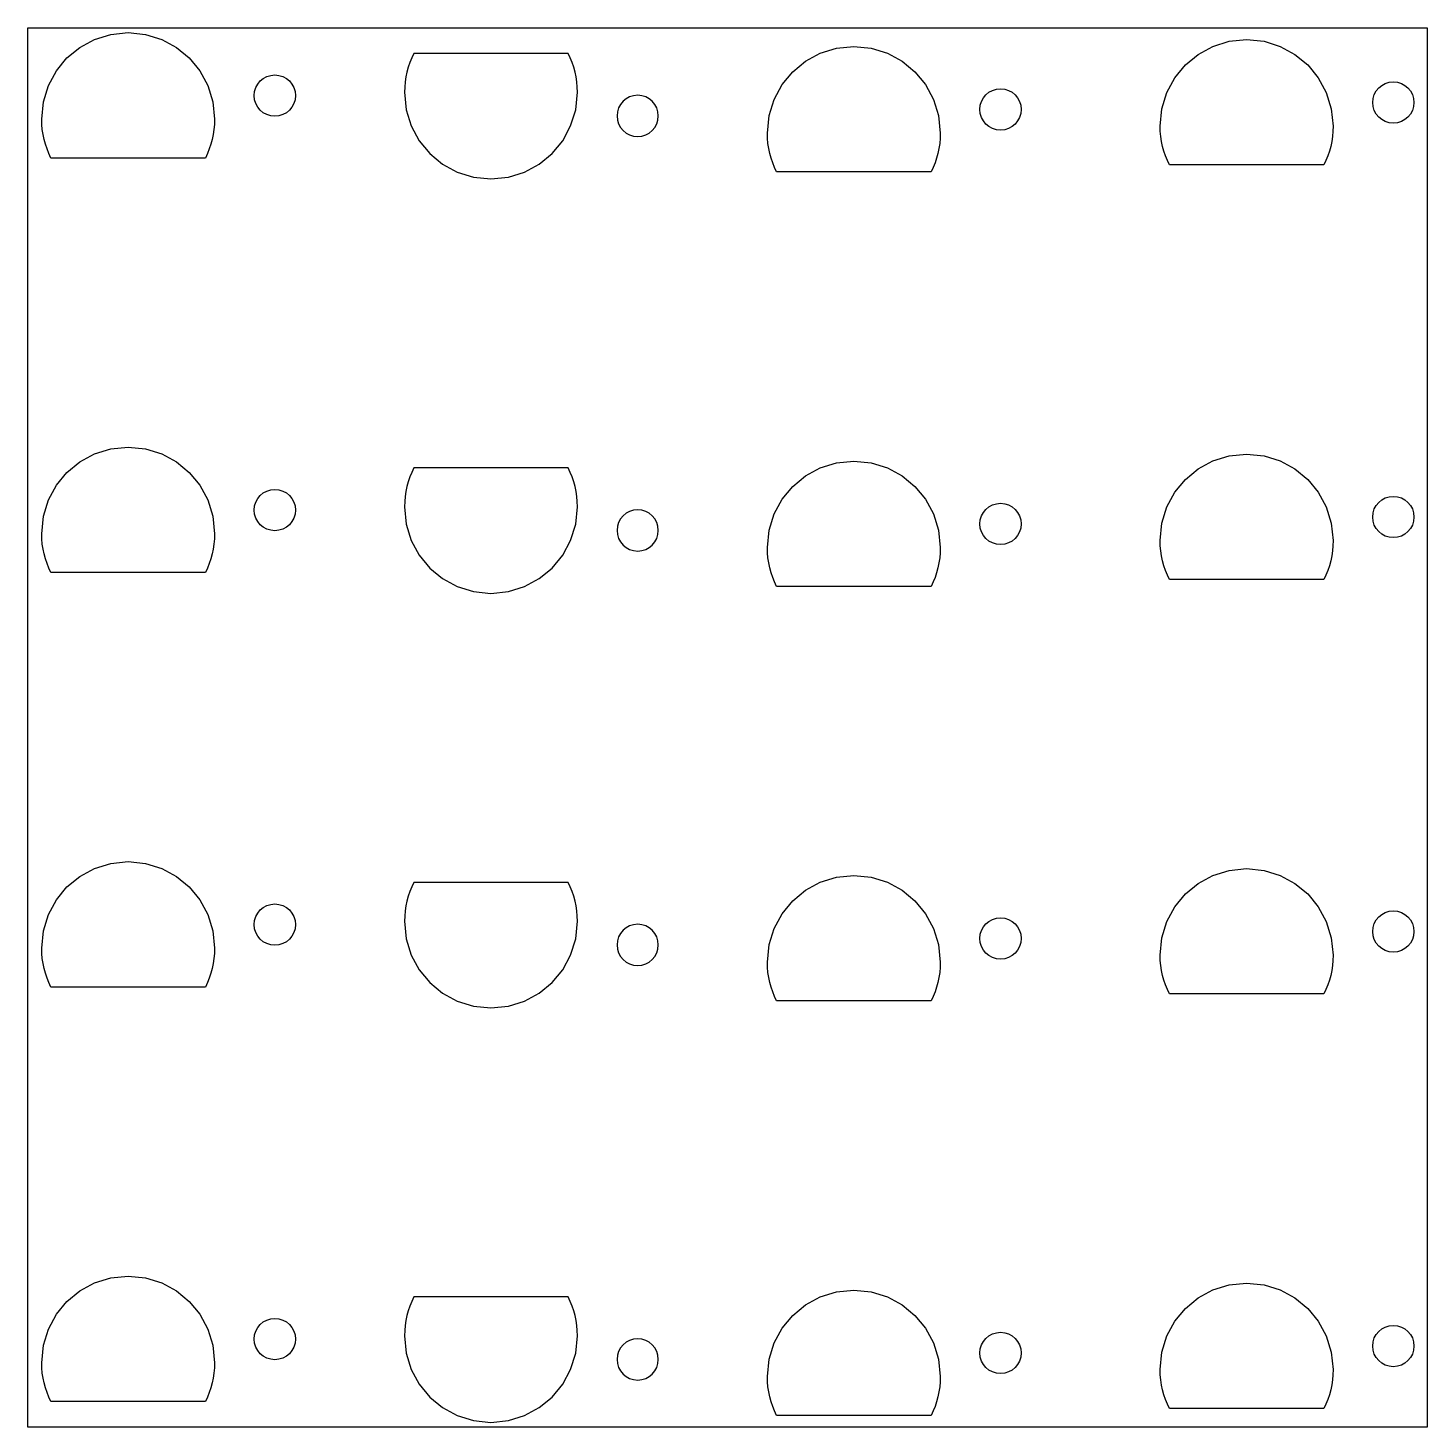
# Model space of a CAD drawing. Extents: x 98 to 298, y 95 to 295.
import ezdxf

# ---------------------------------------------------------------- set-up
doc = ezdxf.new("R2010")
doc.units = 0
doc.layers.get('0').update_dxf_attribs({"linetype": 'CONTINUOUS'})

msp = doc.modelspace()

# ---------------------------------------------------------------- linework, layer by layer
at = {"color": 7}
for points in [[(97.605559, 295.086511), (122.593058, 295.086511), (147.580556, 295.086511), (172.568054, 295.086511), (197.555553, 295.086511), (222.543048, 295.086511), (247.530547, 295.086511), (272.518045, 295.086511), (297.505543, 295.086511), (297.505543, 270.099012), (297.505543, 245.111511), (297.505543, 220.124013), (297.505543, 195.136515), (297.505543, 170.149013), (297.505543, 145.161515), (297.505543, 120.174014), (297.505543, 95.186515), (272.518045, 95.186515), (247.530547, 95.186515), (222.543048, 95.186515), (197.555553, 95.186515), (172.568054, 95.186515), (147.580556, 95.186515), (122.593058, 95.186515), (97.605559, 95.186515), (97.605559, 120.174014), (97.605559, 145.161515), (97.605559, 170.149013), (97.605559, 195.136515), (97.605559, 220.124013), (97.605559, 245.111511), (97.605559, 270.099012), (97.605559, 295.086511)], [(99.561371, 282.057279), (99.812385, 284.549376), (100.532288, 286.870638), (101.671374, 288.971306), (103.179939, 290.801617), (105.008274, 292.311814), (107.106672, 293.452133), (109.425424, 294.172816), (111.91483, 294.424101), (114.404236, 294.172816), (116.722988, 293.452133), (118.821386, 292.311814), (120.649721, 290.801617), (122.158286, 288.971306), (123.297371, 286.870638), (124.017275, 284.549376), (124.268289, 282.057279), (124.246304, 281.313345), (124.181139, 280.581372), (124.074055, 279.862498), (123.926295, 279.157857), (123.739106, 278.468589), (123.513729, 277.795828), (123.251412, 277.140711), (122.953399, 276.504376), (122.263834, 276.504376), (121.574272, 276.504376), (120.884707, 276.504376), (120.195142, 276.504376), (119.505578, 276.504376), (118.816013, 276.504376), (118.126451, 276.504376), (117.436886, 276.504376), (116.747321, 276.504376), (116.057759, 276.504376), (115.368194, 276.504376), (114.678629, 276.504376), (113.989064, 276.504376), (113.2995, 276.504376), (112.609938, 276.504376), (111.920373, 276.504376), (111.230808, 276.504376), (110.541246, 276.504376), (109.851681, 276.504376), (109.162116, 276.504376), (108.472551, 276.504376), (107.782987, 276.504376), (107.093425, 276.504376), (106.40386, 276.504376), (105.714295, 276.504376), (105.024733, 276.504376), (104.335168, 276.504376), (103.645603, 276.504376), (102.956038, 276.504376), (102.266476, 276.504376), (101.576911, 276.504376), (100.887347, 276.504376), (100.588719, 277.140807), (100.325084, 277.795917), (100.097929, 278.468606), (99.908738, 279.157776), (99.759, 279.862328), (99.650203, 280.581161), (99.583835, 281.313178), (99.561371, 282.057279)], [(203.253371, 280.073906), (203.504385, 282.566003), (204.224289, 284.887265), (205.363374, 286.987932), (206.87194, 288.818245), (208.700274, 290.328441), (210.798672, 291.46876), (213.117424, 292.189443), (215.60683, 292.440728), (218.096236, 292.189443), (220.414988, 291.46876), (222.513387, 290.328441), (224.341721, 288.818245), (225.850286, 286.987932), (226.989372, 284.887265), (227.709276, 282.566003), (227.96029, 280.073906), (227.938305, 279.329972), (227.873139, 278.597999), (227.766056, 277.879124), (227.618298, 277.174484), (227.431106, 276.485216), (227.205732, 275.812455), (226.943412, 275.157338), (226.645399, 274.521003), (223.887143, 274.521003), (221.128886, 274.521003), (218.37063, 274.521003), (215.612373, 274.521003), (212.854117, 274.521003), (210.09586, 274.521003), (207.337604, 274.521003), (204.579347, 274.521003), (204.280719, 275.157434), (204.017084, 275.812543), (203.789929, 276.485233), (203.600739, 277.174403), (203.451, 277.878954), (203.342203, 278.597788), (203.275836, 279.329805), (203.253371, 280.073906)], [(259.375673, 281.065606), (259.626687, 283.557699), (260.346591, 285.878959), (261.485676, 287.979624), (262.994242, 289.809934), (264.822576, 291.320128), (266.920974, 292.460447), (269.239726, 293.181129), (271.729132, 293.432415), (274.218538, 293.181129), (276.537293, 292.460447), (278.635691, 291.320128), (280.464029, 289.809934), (281.972594, 287.979624), (283.111674, 285.878959), (283.831594, 283.557699), (284.082603, 281.065606), (284.06059, 280.321672), (283.995424, 279.5897), (283.888321, 278.870825), (283.740578, 278.166185), (283.55338, 277.476916), (283.327997, 276.804155), (283.0657, 276.149039), (282.767673, 275.512703), (280.009414, 275.512703), (277.251157, 275.512703), (274.492901, 275.512703), (271.734641, 275.512703), (268.976385, 275.512703), (266.218125, 275.512703), (263.459866, 275.512703), (260.701609, 275.512703), (260.402982, 276.149134), (260.139347, 276.804244), (259.912191, 277.476933), (259.723001, 278.166103), (259.573262, 278.870655), (259.464466, 279.589489), (259.398098, 280.321506), (259.375633, 281.065606), (259.375673, 281.065606)], [(151.407385, 285.896128), (151.658399, 283.404031), (152.378303, 281.082768), (153.517388, 278.982101), (155.025954, 277.151789), (156.854288, 275.641593), (158.952686, 274.501273), (161.271438, 273.780591), (163.760844, 273.529305), (166.25025, 273.780591), (168.569002, 274.501273), (170.667401, 275.641593), (172.495735, 277.151789), (174.0043, 278.982101), (175.143386, 281.082768), (175.86329, 283.404031), (176.114304, 285.896128), (176.092318, 286.640065), (176.027153, 287.372039), (175.92007, 288.090912), (175.772312, 288.79555), (175.58512, 289.484818), (175.359746, 290.157579), (175.097426, 290.812699), (174.799413, 291.449042), (172.041157, 291.449042), (169.2829, 291.449042), (166.524644, 291.449042), (163.766387, 291.449042), (161.008131, 291.449042), (158.249874, 291.449042), (155.491617, 291.449042), (152.733361, 291.449042), (152.434733, 290.812603), (152.171098, 290.157488), (151.943943, 289.484796), (151.754753, 288.795624), (151.605014, 288.091073), (151.496217, 287.372241), (151.42985, 286.640226), (151.407385, 285.896128)], [(132.876539, 288.380482), (133.47107, 288.320548), (134.024818, 288.148656), (134.52592, 287.876667), (134.962512, 287.516448), (135.322731, 287.079855), (135.594711, 286.578755), (135.766606, 286.02501), (135.826535, 285.430483), (135.766606, 284.835955), (135.594711, 284.282209), (135.322731, 283.78111), (134.962512, 283.344518), (134.52592, 282.984296), (134.024818, 282.712308), (133.47107, 282.540416), (132.876539, 282.480482), (132.282009, 282.540416), (131.72826, 282.712308), (131.227158, 282.984296), (130.790566, 283.344518), (130.430348, 283.78111), (130.158367, 284.282209), (129.986473, 284.835955), (129.926543, 285.430483), (129.986473, 286.02501), (130.158367, 286.578755), (130.430348, 287.079855), (130.790566, 287.516448), (131.227158, 287.876667), (131.72826, 288.148656), (132.282009, 288.320548), (132.876539, 288.380482)], [(236.56854, 286.397109), (237.16307, 286.337175), (237.716819, 286.165283), (238.217921, 285.893294), (238.654513, 285.533074), (239.014731, 285.096482), (239.286711, 284.595382), (239.458606, 284.041637), (239.518536, 283.447109), (239.458606, 282.852582), (239.286711, 282.298836), (239.014731, 281.797737), (238.654513, 281.361144), (238.217921, 281.000923), (237.716819, 280.728934), (237.16307, 280.557043), (236.56854, 280.497109), (235.974009, 280.557043), (235.420261, 280.728934), (234.919159, 281.000923), (234.482566, 281.361144), (234.122348, 281.797737), (233.850368, 282.298836), (233.678473, 282.852582), (233.618544, 283.447109), (233.678473, 284.041637), (233.850368, 284.595382), (234.122348, 285.096482), (234.482566, 285.533074), (234.919159, 285.893294), (235.420261, 286.165283), (235.974009, 286.337175), (236.56854, 286.397109)], [(292.690844, 287.388809), (293.285375, 287.328875), (293.839123, 287.156984), (294.340225, 286.884995), (294.776818, 286.524773), (295.137036, 286.088183), (295.409016, 285.587082), (295.580911, 285.033337), (295.64084, 284.43881), (295.580911, 283.844283), (295.409016, 283.290536), (295.137036, 282.789437), (294.776818, 282.352845), (294.340225, 281.992624), (293.839123, 281.720635), (293.285375, 281.548743), (292.690844, 281.488809), (292.096314, 281.548743), (291.542565, 281.720635), (291.041463, 281.992624), (290.604888, 282.352845), (290.244653, 282.789437), (289.972673, 283.290536), (289.800778, 283.844283), (289.740848, 284.43881), (289.800778, 285.033337), (289.972673, 285.587082), (290.244653, 286.088183), (290.604888, 286.524773), (291.041463, 286.884995), (291.542565, 287.156984), (292.096314, 287.328875), (292.690844, 287.388809)], [(184.722568, 279.572916), (185.317098, 279.63285), (185.870847, 279.804742), (186.371949, 280.07673), (186.808541, 280.43695), (187.168759, 280.873542), (187.440739, 281.374643), (187.612634, 281.928388), (187.672564, 282.522915), (187.612634, 283.117442), (187.440739, 283.671189), (187.168759, 284.172288), (186.808541, 284.60888), (186.371949, 284.969102), (185.870847, 285.24109), (185.317098, 285.412982), (184.722568, 285.472916), (184.128037, 285.412982), (183.574289, 285.24109), (183.073187, 284.969102), (182.636594, 284.60888), (182.276376, 284.172288), (182.004396, 283.671189), (181.832501, 283.117442), (181.772572, 282.522915), (181.832501, 281.928388), (182.004396, 281.374643), (182.276376, 280.873542), (182.636594, 280.43695), (183.073187, 280.07673), (183.574289, 279.804742), (184.128037, 279.63285), (184.722568, 279.572916)], [(99.561371, 222.83049), (99.812385, 225.322586), (100.532288, 227.643849), (101.671374, 229.744517), (103.179939, 231.57483), (105.008274, 233.085026), (107.106672, 234.225345), (109.425424, 234.946028), (111.91483, 235.197313), (114.404236, 234.946028), (116.722988, 234.225345), (118.821386, 233.085026), (120.649721, 231.57483), (122.158286, 229.744517), (123.297371, 227.643849), (124.017275, 225.322586), (124.268289, 222.83049), (124.246304, 222.086555), (124.181139, 221.354584), (124.074055, 220.63571), (123.926295, 219.931069), (123.739106, 219.2418), (123.513729, 218.569039), (123.251412, 217.913922), (122.953399, 217.277587), (120.195142, 217.277587), (117.436886, 217.277587), (114.678629, 217.277587), (111.920373, 217.277587), (109.162116, 217.277587), (106.40386, 217.277587), (103.645603, 217.277587), (100.887347, 217.277587), (100.588719, 217.914018), (100.325084, 218.569126), (100.097929, 219.241817), (99.908738, 219.930987), (99.759, 220.635538), (99.650203, 221.354372), (99.583835, 222.086389), (99.561371, 222.83049)], [(259.375687, 221.838818), (259.626701, 224.330913), (260.346605, 226.652177), (261.48569, 228.752844), (262.994256, 230.583157), (264.82259, 232.093354), (266.920988, 233.233673), (269.23974, 233.954355), (271.729146, 234.20564), (274.21855, 233.954355), (276.537304, 233.233673), (278.635703, 232.093354), (280.464037, 230.583157), (281.972599, 228.752844), (283.111674, 226.652177), (283.831594, 224.330913), (284.082603, 221.838818), (284.06059, 221.094883), (283.995424, 220.362911), (283.888321, 219.644038), (283.740578, 218.939396), (283.55338, 218.250128), (283.327997, 217.577367), (283.0657, 216.92225), (282.767673, 216.285915), (280.009417, 216.285915), (277.25116, 216.285915), (274.492903, 216.285915), (271.73465, 216.285915), (268.976393, 216.285915), (266.218137, 216.285915), (263.45988, 216.285915), (260.701623, 216.285915), (260.402996, 216.922346), (260.139361, 217.577454), (259.912206, 218.250145), (259.723015, 218.939315), (259.573276, 219.643865), (259.46448, 220.362699), (259.398112, 221.094716), (259.375648, 221.838818), (259.375687, 221.838818)], [(151.407399, 226.669356), (151.658413, 224.17726), (152.378317, 221.855997), (153.517402, 219.755329), (155.025968, 217.925016), (156.854302, 216.41482), (158.9527, 215.274501), (161.271452, 214.553818), (163.760858, 214.302533), (166.250264, 214.553818), (168.569016, 215.274501), (170.667415, 216.41482), (172.495749, 217.925016), (174.004314, 219.755329), (175.1434, 221.855997), (175.863304, 224.177257), (176.114318, 226.669356), (176.092333, 227.413291), (176.027167, 228.145262), (175.920084, 228.864136), (175.772326, 229.568777), (175.585134, 230.258046), (175.359757, 230.930807), (175.09744, 231.585924), (174.799427, 232.222259), (172.041171, 232.222259), (169.282914, 232.222259), (166.524658, 232.222259), (163.766401, 232.222259), (161.008145, 232.222259), (158.249888, 232.222259), (155.491632, 232.222259), (152.733375, 232.222259), (152.434747, 231.585828), (152.171112, 230.930719), (151.943957, 230.258029), (151.754767, 229.568859), (151.605028, 228.864308), (151.496231, 228.145474), (151.429864, 227.413457), (151.407399, 226.669356)], [(203.253371, 220.847117), (203.504385, 223.339213), (204.224289, 225.660476), (205.363374, 227.761144), (206.87194, 229.591456), (208.700274, 231.101653), (210.798672, 232.241972), (213.117424, 232.962655), (215.60683, 233.21394), (218.096236, 232.962655), (220.414988, 232.241972), (222.513387, 231.101653), (224.341721, 229.591456), (225.850286, 227.761144), (226.989372, 225.660476), (227.709276, 223.339215), (227.96029, 220.847117), (227.938305, 220.103182), (227.873139, 219.37121), (227.766056, 218.652337), (227.618298, 217.947696), (227.431106, 217.258427), (227.205732, 216.585666), (226.943412, 215.930549), (226.645399, 215.294214), (223.887143, 215.294214), (221.128886, 215.294214), (218.37063, 215.294214), (215.612373, 215.294214), (212.854117, 215.294214), (210.09586, 215.294214), (207.337604, 215.294214), (204.579347, 215.294214), (204.280719, 215.930645), (204.017084, 216.585753), (203.789929, 217.258444), (203.600739, 217.947614), (203.451, 218.652165), (203.342203, 219.370999), (203.275836, 220.103016), (203.253371, 220.847117)], [(132.876539, 229.153693), (133.47107, 229.093759), (134.024818, 228.921867), (134.52592, 228.649879), (134.962512, 228.289657), (135.322731, 227.853067), (135.594711, 227.351966), (135.766606, 226.798221), (135.826535, 226.203694), (135.766606, 225.609167), (135.594711, 225.05542), (135.322731, 224.554321), (134.962512, 224.117729), (134.52592, 223.757507), (134.024818, 223.485519), (133.47107, 223.313627), (132.876539, 223.253693), (132.282009, 223.313627), (131.72826, 223.485519), (131.227158, 223.757507), (130.790566, 224.117729), (130.430348, 224.554321), (130.158367, 225.05542), (129.986473, 225.609167), (129.926543, 226.203694), (129.986473, 226.798221), (130.158367, 227.351966), (130.430348, 227.853067), (130.790566, 228.289657), (131.227158, 228.649879), (131.72826, 228.921867), (132.282009, 229.093759), (132.876539, 229.153693)], [(292.690856, 228.162021), (293.285386, 228.102087), (293.839135, 227.930195), (294.340237, 227.658206), (294.776829, 227.297985), (295.137047, 226.861394), (295.409027, 226.360294), (295.580922, 225.806549), (295.640852, 225.212021), (295.580922, 224.617494), (295.409027, 224.063748), (295.137047, 223.562649), (294.776829, 223.126056), (294.340237, 222.765835), (293.839135, 222.493846), (293.285386, 222.321955), (292.690856, 222.262021), (292.096325, 222.321955), (291.542577, 222.493846), (291.041475, 222.765835), (290.604899, 223.126056), (290.244664, 223.562649), (289.972684, 224.063748), (289.800789, 224.617494), (289.74086, 225.212021), (289.800789, 225.806549), (289.972684, 226.360294), (290.244664, 226.861394), (290.604899, 227.297985), (291.041475, 227.658206), (291.542577, 227.930195), (292.096325, 228.102087), (292.690856, 228.162021)], [(184.722568, 220.346125), (185.317098, 220.406059), (185.870847, 220.57795), (186.371949, 220.849939), (186.808541, 221.21016), (187.168759, 221.646751), (187.440739, 222.147851), (187.612634, 222.701597), (187.672564, 223.296124), (187.612634, 223.890651), (187.440739, 224.444398), (187.168759, 224.945497), (186.808541, 225.382089), (186.371949, 225.74231), (185.870847, 226.014299), (185.317098, 226.18619), (184.722568, 226.246125), (184.128037, 226.18619), (183.574289, 226.014299), (183.073187, 225.74231), (182.636594, 225.382089), (182.276376, 224.945497), (182.004396, 224.444398), (181.832501, 223.890651), (181.772572, 223.296124), (181.832501, 222.701597), (182.004396, 222.147851), (182.276376, 221.646751), (182.636594, 221.21016), (183.073187, 220.849939), (183.574289, 220.57795), (184.128037, 220.406059), (184.722568, 220.346125)], [(236.56854, 227.17032), (237.16307, 227.110386), (237.716819, 226.938494), (238.217921, 226.666506), (238.654513, 226.306284), (239.014731, 225.869694), (239.286711, 225.368593), (239.458606, 224.814848), (239.518536, 224.220321), (239.458606, 223.625794), (239.286711, 223.072047), (239.014731, 222.570948), (238.654513, 222.134356), (238.217921, 221.774134), (237.716819, 221.502146), (237.16307, 221.330254), (236.56854, 221.27032), (235.974009, 221.330254), (235.420261, 221.502146), (234.919159, 221.774134), (234.482566, 222.134356), (234.122348, 222.570948), (233.850368, 223.072047), (233.678473, 223.625794), (233.618544, 224.220321), (233.678473, 224.814848), (233.850368, 225.368593), (234.122348, 225.869694), (234.482566, 226.306284), (234.919159, 226.666506), (235.420261, 226.938494), (235.974009, 227.110386), (236.56854, 227.17032)], [(99.561371, 163.603701), (99.812385, 166.095797), (100.532288, 168.417061), (101.671374, 170.517728), (103.179939, 172.348041), (105.008274, 173.858237), (107.106672, 174.998556), (109.425424, 175.719239), (111.91483, 175.970524), (114.404236, 175.719239), (116.722988, 174.998556), (118.821386, 173.858237), (120.649721, 172.348041), (122.158286, 170.517728), (123.297371, 168.417061), (124.017275, 166.095797), (124.268289, 163.603701), (124.246304, 162.859766), (124.181139, 162.127795), (124.074055, 161.408921), (123.926295, 160.70428), (123.739106, 160.015012), (123.513729, 159.34225), (123.251412, 158.687134), (122.953399, 158.050799), (120.195142, 158.050799), (117.436886, 158.050799), (114.678629, 158.050799), (111.920373, 158.050799), (109.162116, 158.050799), (106.40386, 158.050799), (103.645603, 158.050799), (100.887347, 158.050799), (100.588719, 158.687229), (100.325084, 159.342338), (100.097929, 160.015029), (99.908738, 160.704198), (99.759, 161.408749), (99.650203, 162.127583), (99.583835, 162.8596), (99.561371, 163.603701)], [(203.253371, 161.620328), (203.504385, 164.112424), (204.224289, 166.433688), (205.363374, 168.534355), (206.87194, 170.364668), (208.700274, 171.874864), (210.798672, 173.015183), (213.117424, 173.735866), (215.60683, 173.987151), (218.096236, 173.735866), (220.414988, 173.015183), (222.513387, 171.874864), (224.341721, 170.364668), (225.850286, 168.534355), (226.989372, 166.433688), (227.709276, 164.112427), (227.96029, 161.620328), (227.938305, 160.876393), (227.873139, 160.144422), (227.766056, 159.425548), (227.618298, 158.720907), (227.431106, 158.031639), (227.205732, 157.358877), (226.943412, 156.70376), (226.645399, 156.067425), (223.887143, 156.067425), (221.128886, 156.067425), (218.37063, 156.067425), (215.612373, 156.067425), (212.854117, 156.067425), (210.09586, 156.067425), (207.337604, 156.067425), (204.579347, 156.067425), (204.280719, 156.703856), (204.017084, 157.358965), (203.789929, 158.031655), (203.600739, 158.720825), (203.451, 159.425376), (203.342203, 160.14421), (203.275836, 160.876227), (203.253371, 161.620328)], [(259.375687, 162.612001), (259.626701, 165.104096), (260.346605, 167.42536), (261.48569, 169.526028), (262.994256, 171.35634), (264.82259, 172.866537), (266.920988, 174.006856), (269.23974, 174.727538), (271.729146, 174.978823), (274.21855, 174.727538), (276.537304, 174.006856), (278.635703, 172.866537), (280.464037, 171.35634), (281.972599, 169.526028), (283.111674, 167.42536), (283.831594, 165.104099), (284.082603, 162.612001), (284.06059, 161.868066), (283.995424, 161.136094), (283.888321, 160.417221), (283.740578, 159.712579), (283.55338, 159.023311), (283.327997, 158.35055), (283.0657, 157.695433), (282.767673, 157.059098), (280.009417, 157.059098), (277.25116, 157.059098), (274.492903, 157.059098), (271.73465, 157.059098), (268.976393, 157.059098), (266.218137, 157.059098), (263.45988, 157.059098), (260.701623, 157.059098), (260.402996, 157.695529), (260.139361, 158.350637), (259.912206, 159.023328), (259.723015, 159.712498), (259.573276, 160.417048), (259.46448, 161.135883), (259.398112, 161.867899), (259.375648, 162.612001), (259.375687, 162.612001)], [(151.407399, 167.442539), (151.658413, 164.950443), (152.378317, 162.62918), (153.517402, 160.528512), (155.025968, 158.698199), (156.854302, 157.188003), (158.9527, 156.047684), (161.271452, 155.327001), (163.760858, 155.075716), (166.250264, 155.327001), (168.569016, 156.047684), (170.667415, 157.188003), (172.495749, 158.698199), (174.004314, 160.528512), (175.1434, 162.62918), (175.863304, 164.95044), (176.114318, 167.442539), (176.092333, 168.186474), (176.027167, 168.918445), (175.920084, 169.637319), (175.772326, 170.34196), (175.585134, 171.031229), (175.359757, 171.70399), (175.09744, 172.359107), (174.799427, 172.995442), (172.041171, 172.995442), (169.282914, 172.995442), (166.524658, 172.995442), (163.766401, 172.995442), (161.008145, 172.995442), (158.249888, 172.995442), (155.491632, 172.995442), (152.733375, 172.995442), (152.434747, 172.359011), (152.171112, 171.703903), (151.943957, 171.031212), (151.754767, 170.342042), (151.605028, 169.637491), (151.496231, 168.918657), (151.429864, 168.18664), (151.407399, 167.442539)], [(132.876539, 169.926933), (133.47107, 169.866999), (134.024818, 169.695107), (134.52592, 169.423118), (134.962512, 169.062897), (135.322731, 168.626306), (135.594711, 168.125206), (135.766606, 167.571461), (135.826535, 166.976933), (135.766606, 166.382406), (135.594711, 165.82866), (135.322731, 165.327561), (134.962512, 164.890968), (134.52592, 164.530747), (134.024818, 164.258758), (133.47107, 164.086867), (132.876539, 164.026933), (132.282009, 164.086867), (131.72826, 164.258758), (131.227158, 164.530747), (130.790566, 164.890968), (130.430348, 165.327561), (130.158367, 165.82866), (129.986473, 166.382406), (129.926543, 166.976933), (129.986473, 167.571461), (130.158367, 168.125206), (130.430348, 168.626306), (130.790566, 169.062897), (131.227158, 169.423118), (131.72826, 169.695107), (132.282009, 169.866999), (132.876539, 169.926933)], [(236.56854, 167.94356), (237.16307, 167.883625), (237.716819, 167.711734), (238.217921, 167.439745), (238.654513, 167.079525), (239.014731, 166.642933), (239.286711, 166.141833), (239.458606, 165.588088), (239.518536, 164.99356), (239.458606, 164.399033), (239.286711, 163.845286), (239.014731, 163.344188), (238.654513, 162.907595), (238.217921, 162.547374), (237.716819, 162.275385), (237.16307, 162.103494), (236.56854, 162.043559), (235.974009, 162.103494), (235.420261, 162.275385), (234.919159, 162.547374), (234.482566, 162.907595), (234.122348, 163.344188), (233.850368, 163.845286), (233.678473, 164.399033), (233.618544, 164.99356), (233.678473, 165.588088), (233.850368, 166.141833), (234.122348, 166.642933), (234.482566, 167.079525), (234.919159, 167.439745), (235.420261, 167.711734), (235.974009, 167.883625), (236.56854, 167.94356)], [(292.690856, 168.935232), (293.285386, 168.875298), (293.839135, 168.703406), (294.340237, 168.431418), (294.776829, 168.071196), (295.137047, 167.634606), (295.409027, 167.133505), (295.580922, 166.57976), (295.640852, 165.985233), (295.580922, 165.390706), (295.409027, 164.836959), (295.137047, 164.33586), (294.776829, 163.899268), (294.340237, 163.539046), (293.839135, 163.267058), (293.285386, 163.095166), (292.690856, 163.035232), (292.096325, 163.095166), (291.542577, 163.267058), (291.041475, 163.539046), (290.604899, 163.899268), (290.244664, 164.33586), (289.972684, 164.836959), (289.800789, 165.390706), (289.74086, 165.985233), (289.800789, 166.57976), (289.972684, 167.133505), (290.244664, 167.634606), (290.604899, 168.071196), (291.041475, 168.431418), (291.542577, 168.703406), (292.096325, 168.875298), (292.690856, 168.935232)], [(184.722568, 161.119336), (185.317098, 161.17927), (185.870847, 161.351162), (186.371949, 161.62315), (186.808541, 161.98337), (187.168759, 162.419962), (187.440739, 162.921063), (187.612634, 163.474808), (187.672564, 164.069335), (187.612634, 164.663862), (187.440739, 165.217609), (187.168759, 165.718708), (186.808541, 166.1553), (186.371949, 166.515522), (185.870847, 166.78751), (185.317098, 166.959402), (184.722568, 167.019336), (184.128037, 166.959402), (183.574289, 166.78751), (183.073187, 166.515522), (182.636594, 166.1553), (182.276376, 165.718708), (182.004396, 165.217609), (181.832501, 164.663862), (181.772572, 164.069335), (181.832501, 163.474808), (182.004396, 162.921063), (182.276376, 162.419962), (182.636594, 161.98337), (183.073187, 161.62315), (183.574289, 161.351162), (184.128037, 161.17927), (184.722568, 161.119336)], [(99.561356, 104.376904), (99.812371, 106.869003), (100.532274, 109.190264), (101.67136, 111.290931), (103.179925, 113.121244), (105.008259, 114.63144), (107.106658, 115.771759), (109.42541, 116.492442), (111.914816, 116.743727), (114.404222, 116.492442), (116.722974, 115.771759), (118.821372, 114.63144), (120.649706, 113.121244), (122.158272, 111.290931), (123.297357, 109.190264), (124.017261, 106.869), (124.268275, 104.376904), (124.24629, 103.632969), (124.181125, 102.900998), (124.074041, 102.182124), (123.926281, 101.477483), (123.739092, 100.788215), (123.513715, 100.115453), (123.251397, 99.460336), (122.953385, 98.824001), (120.195128, 98.824001), (117.436872, 98.824001), (114.678615, 98.824001), (111.920359, 98.824001), (109.162102, 98.824001), (106.403846, 98.824001), (103.645589, 98.824001), (100.887332, 98.824001), (100.588705, 99.460432), (100.32507, 100.115541), (100.097915, 100.788231), (99.908724, 101.477401), (99.758985, 102.181952), (99.650189, 102.900786), (99.583821, 103.632803), (99.561356, 104.376904)], [(203.253357, 102.393531), (203.504371, 104.88563), (204.224275, 107.20689), (205.36336, 109.307558), (206.871926, 111.137871), (208.70026, 112.648067), (210.798658, 113.788386), (213.11741, 114.509069), (215.606816, 114.760354), (218.096222, 114.509069), (220.414974, 113.788386), (222.513373, 112.648067), (224.341707, 111.137871), (225.850272, 109.307558), (226.989358, 107.20689), (227.709262, 104.88563), (227.960276, 102.393531), (227.93829, 101.649596), (227.873125, 100.917625), (227.766042, 100.198751), (227.618284, 99.49411), (227.431092, 98.804841), (227.205718, 98.13208), (226.943398, 97.476963), (226.645385, 96.840628), (223.887129, 96.840628), (221.128872, 96.840628), (218.370616, 96.840628), (215.612359, 96.840628), (212.854103, 96.840628), (210.095846, 96.840628), (207.337589, 96.840628), (204.579333, 96.840628), (204.280705, 97.477059), (204.01707, 98.132168), (203.789915, 98.804858), (203.600725, 99.494028), (203.450986, 100.198579), (203.342189, 100.917413), (203.275822, 101.64943), (203.253357, 102.393531)], [(259.375673, 103.385215), (259.626687, 105.877313), (260.346591, 108.198574), (261.485676, 110.299242), (262.994242, 112.129554), (264.822576, 113.639751), (266.920974, 114.78007), (269.239726, 115.500752), (271.729132, 115.752037), (274.218538, 115.500752), (276.537293, 114.78007), (278.635691, 113.639751), (280.464029, 112.129554), (281.972594, 110.299242), (283.111674, 108.198574), (283.831594, 105.877311), (284.082603, 103.385215), (284.06059, 102.64128), (283.995424, 101.909308), (283.888321, 101.190435), (283.740578, 100.485794), (283.55338, 99.796525), (283.327997, 99.123764), (283.0657, 98.468647), (282.767673, 97.832312), (280.009414, 97.832312), (277.251157, 97.832312), (274.492901, 97.832312), (271.734641, 97.832312), (268.976385, 97.832312), (266.218125, 97.832312), (263.459866, 97.832312), (260.701609, 97.832312), (260.402982, 98.468743), (260.139347, 99.123851), (259.912191, 99.796542), (259.723001, 100.485712), (259.573262, 101.190263), (259.464466, 101.909097), (259.398098, 102.641113), (259.375633, 103.385215), (259.375673, 103.385215)], [(151.407399, 108.21575), (151.658413, 105.723652), (152.378317, 103.402391), (153.517402, 101.301723), (155.025968, 99.471411), (156.854302, 97.961214), (158.9527, 96.820895), (161.271452, 96.100213), (163.760858, 95.848928), (166.250264, 96.100213), (168.569016, 96.820895), (170.667415, 97.961214), (172.495749, 99.471411), (174.004314, 101.301723), (175.1434, 103.402391), (175.863304, 105.723652), (176.114318, 108.21575), (176.092333, 108.959685), (176.027167, 109.691657), (175.920084, 110.41053), (175.772326, 111.115172), (175.585134, 111.80444), (175.359757, 112.477201), (175.09744, 113.132318), (174.799427, 113.768653), (172.041171, 113.768653), (169.282914, 113.768653), (166.524658, 113.768653), (163.766401, 113.768653), (161.008145, 113.768653), (158.249888, 113.768653), (155.491632, 113.768653), (152.733375, 113.768653), (152.434747, 113.132222), (152.171112, 112.477114), (151.943957, 111.804423), (151.754767, 111.115253), (151.605028, 110.410703), (151.496231, 109.691868), (151.429864, 108.959852), (151.407399, 108.21575)], [(132.876539, 110.700119), (133.47107, 110.640184), (134.024818, 110.468293), (134.52592, 110.196304), (134.962512, 109.836084), (135.322731, 109.399492), (135.594711, 108.898392), (135.766606, 108.344647), (135.826535, 107.750119), (135.766606, 107.155592), (135.594711, 106.601845), (135.322731, 106.100747), (134.962512, 105.664154), (134.52592, 105.303933), (134.024818, 105.031944), (133.47107, 104.860053), (132.876539, 104.800119), (132.282009, 104.860053), (131.72826, 105.031944), (131.227158, 105.303933), (130.790566, 105.664154), (130.430348, 106.100747), (130.158367, 106.601845), (129.986473, 107.155592), (129.926543, 107.750119), (129.986473, 108.344647), (130.158367, 108.898392), (130.430348, 109.399492), (130.790566, 109.836084), (131.227158, 110.196304), (131.72826, 110.468293), (132.282009, 110.640184), (132.876539, 110.700119)], [(236.56854, 108.716746), (237.16307, 108.656811), (237.716819, 108.48492), (238.217921, 108.212931), (238.654513, 107.852711), (239.014731, 107.416119), (239.286711, 106.915019), (239.458606, 106.361274), (239.518536, 105.766746), (239.458606, 105.172219), (239.286711, 104.618472), (239.014731, 104.117373), (238.654513, 103.680781), (238.217921, 103.32056), (237.716819, 103.048571), (237.16307, 102.87668), (236.56854, 102.816745), (235.974009, 102.87668), (235.420261, 103.048571), (234.919159, 103.32056), (234.482566, 103.680781), (234.122348, 104.117373), (233.850368, 104.618472), (233.678473, 105.172219), (233.618544, 105.766746), (233.678473, 106.361274), (233.850368, 106.915019), (234.122348, 107.416119), (234.482566, 107.852711), (234.919159, 108.212931), (235.420261, 108.48492), (235.974009, 108.656811), (236.56854, 108.716746)], [(292.690844, 109.708429), (293.285375, 109.648495), (293.839123, 109.476603), (294.340225, 109.204615), (294.776818, 108.844395), (295.137036, 108.407803), (295.409016, 107.906702), (295.580911, 107.352957), (295.64084, 106.75843), (295.580911, 106.163903), (295.409016, 105.610156), (295.137036, 105.109057), (294.776818, 104.672465), (294.340225, 104.312244), (293.839123, 104.040255), (293.285375, 103.868363), (292.690844, 103.808429), (292.096314, 103.868363), (291.542565, 104.040255), (291.041463, 104.312244), (290.604888, 104.672465), (290.244653, 105.109057), (289.972673, 105.610156), (289.800778, 106.163903), (289.740848, 106.75843), (289.800778, 107.352957), (289.972673, 107.906702), (290.244653, 108.407803), (290.604888, 108.844395), (291.041463, 109.204615), (291.542565, 109.476603), (292.096314, 109.648495), (292.690844, 109.708429)], [(184.722568, 101.892547), (185.317098, 101.952481), (185.870847, 102.124373), (186.371949, 102.396362), (186.808541, 102.756583), (187.168759, 103.193174), (187.440739, 103.694274), (187.612634, 104.248019), (187.672564, 104.842546), (187.612634, 105.437074), (187.440739, 105.99082), (187.168759, 106.491919), (186.808541, 106.928511), (186.371949, 107.288733), (185.870847, 107.560721), (185.317098, 107.732613), (184.722568, 107.792547), (184.128037, 107.732613), (183.574289, 107.560721), (183.073187, 107.288733), (182.636594, 106.928511), (182.276376, 106.491919), (182.004396, 105.99082), (181.832501, 105.437074), (181.772572, 104.842546), (181.832501, 104.248019), (182.004396, 103.694274), (182.276376, 103.193174), (182.636594, 102.756583), (183.073187, 102.396362), (183.574289, 102.124373), (184.128037, 101.952481), (184.722568, 101.892547)]]:
    msp.add_lwpolyline(points, dxfattribs=at)

doc.saveas('drawing.dxf')
